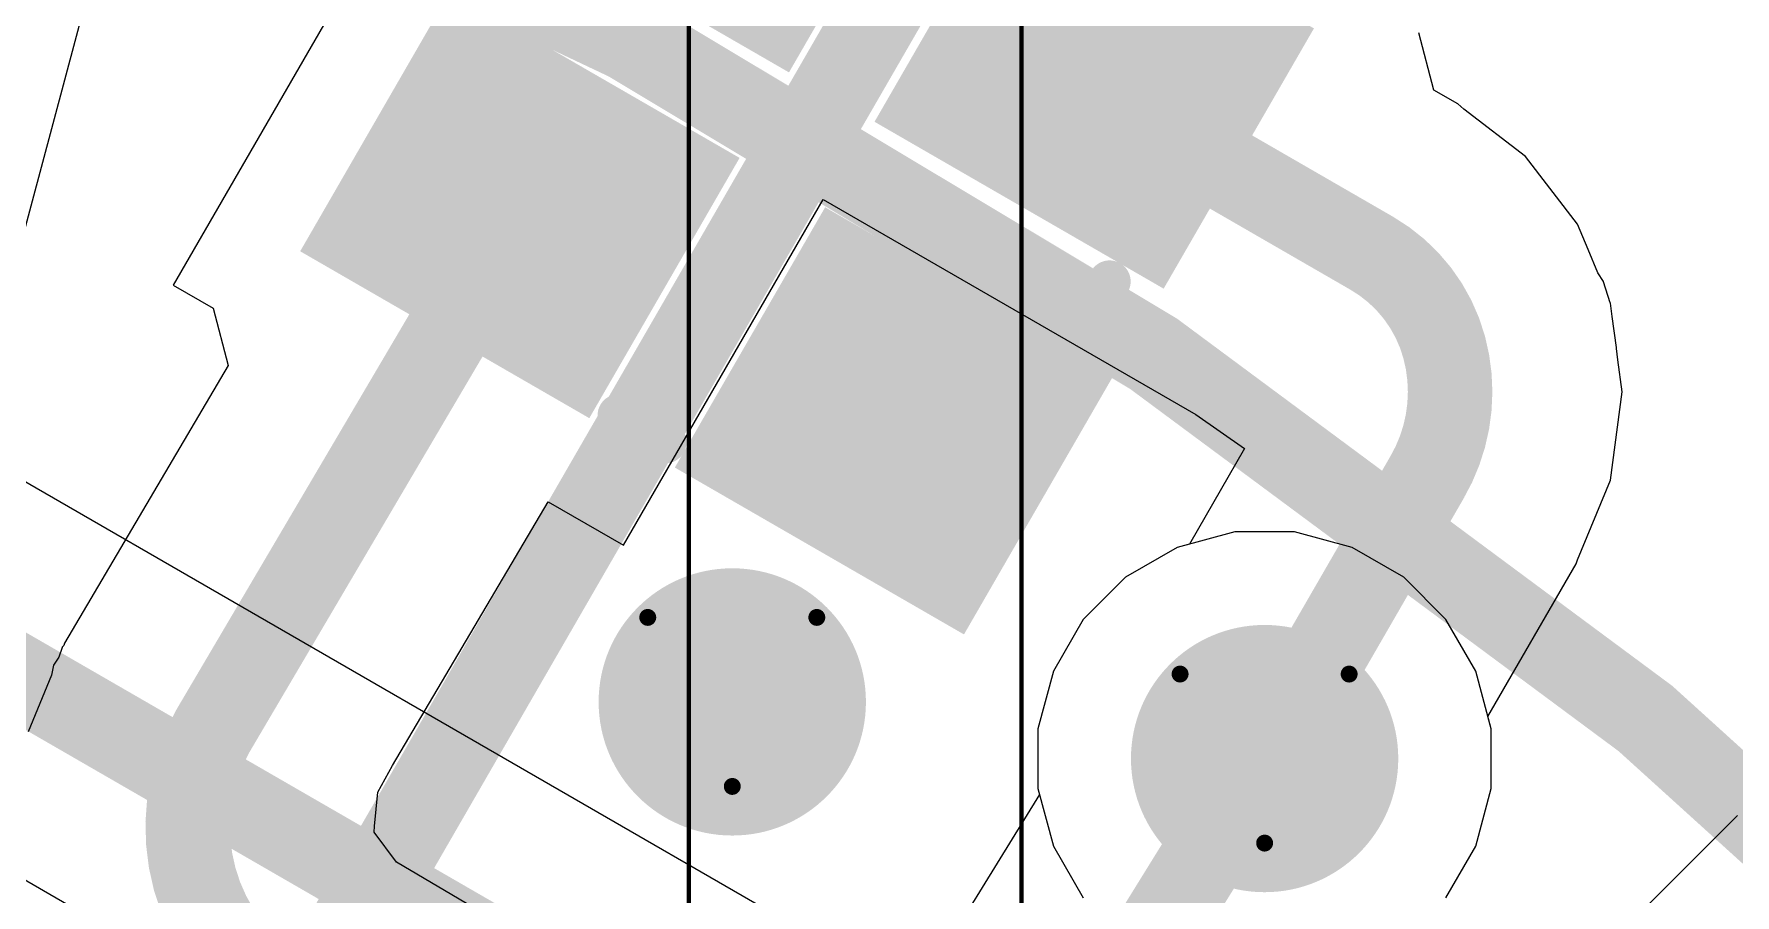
# Model space of a CAD drawing. Header units: inches. Extents: x -7 to 348, y -14 to 159.
# Drawn here: x 42.86 to 47.97, y 33.43 to 36.02 of the extents above; entities that cross this region are included whole.
import ezdxf

# ---------------------------------------------------------------- set-up
doc = ezdxf.new("R2010")
doc.units = ezdxf.units.IN
for name, color, linetype in [('Bottom Layer', 5, 'Continuous'), ('Bottom Solder', 6, 'Continuous'), ('Dimension', 6, 'Continuous'), ('Drill Drawing', 1, 'Continuous'), ('Fabrication', 76, 'Continuous'), ('Mechanical 4', 56, 'Continuous'), ('Top Layer', 1, 'Continuous'), ('Top Overlay', 2, 'Continuous'), ('Top Paste', 8, 'Continuous'), ('Top Solder', 216, 'Continuous'), ('Via Holes', 16, 'Continuous')]:
    doc.layers.add(name, color=color, linetype=linetype)

msp = doc.modelspace()

# ---------------------------------------------------------------- hatches: boundary and pattern name
at = {"layer": 'Bottom Layer'}
h = msp.add_hatch(color=5, dxfattribs=at)
edge = h.paths.add_edge_path()
edge.add_arc((44.9613, 34.0107), 0.3, 0, 360)
h = msp.add_hatch(color=5, dxfattribs=at)
edge = h.paths.add_edge_path()
edge.add_arc((46.5609, 33.8404), 0.3, 0, 360)
at = {"layer": 'Bottom Solder'}
h = msp.add_hatch(color=6, dxfattribs=at)
edge = h.paths.add_edge_path()
edge.add_arc((44.9613, 34.0107), 0.4016, 0, 360)
h = msp.add_hatch(color=6, dxfattribs=at)
edge = h.paths.add_edge_path()
edge.add_arc((46.5609, 33.8404), 0.4016, 0, 360)
at = {"layer": 'Top Layer'}
for points in [[(46.2203, 35.3915), (45.5275, 35.7915), (45.8775, 36.3977), (46.5703, 35.9977)], [(44.4945, 35.0023), (43.8017, 35.4023), (44.1517, 36.0085), (44.8445, 35.6085)], [(45.6203, 34.3523), (44.9275, 34.7523), (45.2775, 35.3585), (45.9703, 34.9585)]]:
    msp.add_hatch(color=1, dxfattribs=at).paths.add_polyline_path(points)
h = msp.add_hatch(color=1, dxfattribs=at)
edge = h.paths.add_edge_path()
edge.add_arc((44.9613, 34.0107), 0.3, 0, 360)
h = msp.add_hatch(color=1, dxfattribs=at)
edge = h.paths.add_edge_path()
edge.add_arc((46.5609, 33.8404), 0.3, 0, 360)
at = {"layer": 'Top Paste'}
for points in [[(46.2203, 35.3915), (45.5275, 35.7915), (45.8775, 36.3977), (46.5703, 35.9977)], [(44.4945, 35.0023), (43.8017, 35.4023), (44.1517, 36.0085), (44.8445, 35.6085)], [(45.6203, 34.3523), (44.9275, 34.7523), (45.2775, 35.3585), (45.9703, 34.9585)]]:
    msp.add_hatch(color=8, dxfattribs=at).paths.add_polyline_path(points)
at = {"layer": 'Top Solder'}
for points in [[(45.1317, 35.9027), (44.2629, 36.4043), (44.7145, 37.1865), (45.5833, 36.6849)], [(46.2575, 35.2527), (45.3887, 35.7543), (45.8403, 36.5365), (46.7091, 36.0349)], [(44.5317, 34.8635), (43.6629, 35.3651), (44.1145, 36.1473), (44.9833, 35.6457)], [(45.6575, 34.2135), (44.7887, 34.7151), (45.2403, 35.4973), (46.1091, 34.9957)]]:
    msp.add_hatch(color=216, dxfattribs=at).paths.add_polyline_path(points)
at = {"layer": 'Via Holes'}
h = msp.add_hatch(color=7, dxfattribs=at)
edge = h.paths.add_edge_path()
edge.add_arc((44.9613, 34.0107), 0.15, 0, 360)
h = msp.add_hatch(color=7, dxfattribs=at)
edge = h.paths.add_edge_path()
edge.add_arc((46.5609, 33.8404), 0.15, 0, 360)

# ---------------------------------------------------------------- linework, layer by layer
at = {"layer": 'Bottom Layer'}
for p, q in [((45.3656, 33.212), (42.4338, 34.9047)), ((46.4713, 34.5214), (46.2981, 34.475)), ((46.6506, 34.5214), (46.4713, 34.5214)), ((46.8238, 34.475), (46.6506, 34.5214)), ((46.2981, 34.475), (46.1428, 34.3853)), ((46.9791, 34.3853), (46.8238, 34.475)), ((46.1428, 34.3853), (46.016, 34.2585)), ((47.1059, 34.2585), (46.9791, 34.3853)), ((46.016, 34.2585), (45.9263, 34.1032)), ((47.1955, 34.1032), (47.1059, 34.2585)), ((45.9263, 34.1032), (45.8799, 33.93)), ((47.2419, 33.93), (47.1955, 34.1032)), ((41.9159, 34.0075), (44.9517, 32.2548)), ((45.8799, 33.93), (45.8799, 33.7507)), ((47.2419, 33.7507), (47.2419, 33.93)), ((45.8799, 33.7507), (45.8849, 33.7322)), ((47.1955, 33.5775), (47.2419, 33.7507)), ((45.8849, 33.7322), (45.5966, 33.2664)), ((47.1059, 33.4222), (47.1955, 33.5775))]:
    msp.add_line(p, q, dxfattribs=at)
at = {"layer": 'Bottom Layer', "const_width": 0.254}
for points in [[(42.1749, 34.4561), (45.2106, 32.7034)], [(45.9821, 32.905), (46.5609, 33.8404)]]:
    msp.add_lwpolyline(points, dxfattribs=at)
at = {"layer": 'Bottom Layer', "const_width": 0.127}
msp.add_lwpolyline([(46.4974, 33.8404, 1), (46.6244, 33.8404, 1)], format="xyb", close=True, dxfattribs=at)
at = {"layer": 'Dimension', "const_width": 0.254}
for points in [[(58.31, 19.467, 1), (13.31, 19.467, 1)], [(54.5603, 19.4669, 1), (17.0603, 19.4669, 1)]]:
    msp.add_lwpolyline(points, format="xyb", close=True, dxfattribs=at)
msp.add_lwpolyline([(22.3332, -3.8762), (47.8332, 40.2911)], dxfattribs=at)
at = {"layer": 'Drill Drawing', "const_width": 0.0508}
for points in [[(44.7073, 34.2647), (45.2153, 34.2647)], [(44.7073, 34.2647), (44.9613, 33.7567)], [(44.9613, 33.7567), (45.2153, 34.2647)], [(46.3069, 34.0944), (46.8149, 34.0944)], [(46.3069, 34.0944), (46.5609, 33.5864)], [(46.5609, 33.5864), (46.8149, 34.0944)]]:
    msp.add_lwpolyline(points, dxfattribs=at)
at = {"layer": 'Drill Drawing', "const_width": 0.0254}
for points in [[(44.6946, 34.2647, 1), (44.72, 34.2647, 1)], [(44.6946, 34.2647, 1), (44.72, 34.2647, 1)], [(45.2026, 34.2647, 1), (45.228, 34.2647, 1)], [(45.2026, 34.2647, 1), (45.228, 34.2647, 1)], [(46.2942, 34.0944, 1), (46.3196, 34.0944, 1)], [(46.2942, 34.0944, 1), (46.3196, 34.0944, 1)], [(46.8022, 34.0944, 1), (46.8276, 34.0944, 1)], [(46.8022, 34.0944, 1), (46.8276, 34.0944, 1)], [(44.9486, 33.7567, 1), (44.974, 33.7567, 1)], [(44.9486, 33.7567, 1), (44.974, 33.7567, 1)], [(46.5482, 33.5864, 1), (46.5736, 33.5864, 1)], [(46.5482, 33.5864, 1), (46.5736, 33.5864, 1)]]:
    msp.add_lwpolyline(points, format="xyb", close=True, dxfattribs=at)
at = {"layer": 'Fabrication', "const_width": 0.0127}
for points in [[(44.8304, 30.2569), (44.8304, 39.6156)], [(44.8304, 30.2569), (44.8304, 39.6156)], [(45.8304, 31.0421), (45.8304, 36.6983)], [(45.8304, 31.0421), (45.8304, 36.6983)], [(45.8304, 31.0421), (45.8304, 36.6983)], [(45.8304, 31.0421), (45.8304, 36.6983)]]:
    msp.add_lwpolyline(points, dxfattribs=at)
at = {"layer": 'Mechanical 4', "const_width": 0.0127}
for points in [[(50.811, 19.55, 1), (20.811, 19.55, 1)], [(50.811, 19.55, 1), (20.811, 19.55, 1)], [(50.811, 19.55, 1), (20.811, 19.55, 1)], [(50.811, 19.55, 1), (20.811, 19.55, 1)], [(50.8248, 19.5385, 1), (20.8248, 19.5385, 1)], [(50.8248, 19.5385, 1), (20.8248, 19.5385, 1)], [(50.8248, 19.5385, 1), (20.8248, 19.5385, 1)], [(50.8248, 19.5385, 1), (20.8248, 19.5385, 1)]]:
    msp.add_lwpolyline(points, format="xyb", close=True, dxfattribs=at)
at = {"layer": 'Top Layer'}
for p, q in [((42.6843, 34.8675), (43.2285, 36.8986)), ((43.8812, 36.3021), (43.2812, 35.2628)), ((47.0698, 35.8493), (47.0238, 36.0211)), ((47.1418, 35.8078), (47.0698, 35.8493)), ((47.1591, 35.7926), (47.1418, 35.8078)), ((47.345, 35.65), (47.1591, 35.7926)), ((47.5014, 35.4461), (47.345, 35.65)), ((44.634, 34.4818), (45.234, 35.521)), ((45.234, 35.521), (46.3544, 34.8742)), ((47.5329, 35.3702), (47.5014, 35.4461)), ((47.562, 35.2999), (47.5329, 35.3702)), ((47.5792, 35.2741), (47.562, 35.2999)), ((47.5794, 35.2737), (47.5792, 35.2741)), ((47.5994, 35.2104), (47.5794, 35.2737)), ((43.2812, 35.2628), (43.4011, 35.1936)), ((43.4011, 35.1936), (43.4464, 35.0216)), ((47.6001, 35.2088), (47.5994, 35.2104)), ((47.6053, 35.1693), (47.6001, 35.2088)), ((47.6187, 35.0759), (47.6053, 35.1693)), ((47.618, 35.0727), (47.6187, 35.0759)), ((47.6225, 35.0389), (47.618, 35.0727)), ((43.4464, 35.0216), (42.9548, 34.1871)), ((47.6351, 34.9428), (47.6225, 35.0389)), ((47.6001, 34.6767), (47.6351, 34.9428)), ((46.3544, 34.8742), (46.5009, 34.7723)), ((46.5009, 34.7723), (46.3349, 34.4848)), ((47.501, 34.4375), (47.6001, 34.6767)), ((43.9407, 33.8197), (44.4077, 34.6125)), ((44.4077, 34.6125), (44.634, 34.4818)), ((46.2981, 34.475), (46.1428, 34.3853)), ((46.3349, 34.4848), (46.2981, 34.475)), ((47.232, 33.9669), (47.4971, 34.4259)), ((47.4971, 34.4259), (47.501, 34.4375)), ((46.1428, 34.3853), (46.016, 34.2585)), ((46.016, 34.2585), (45.9263, 34.1032)), ((42.938, 34.1453), (42.9217, 34.1208)), ((42.9473, 34.1739), (42.938, 34.1453)), ((42.948, 34.1753), (42.9473, 34.1739)), ((42.9525, 34.1806), (42.948, 34.1753)), ((42.9548, 34.1871), (42.9525, 34.1806)), ((42.9158, 34.0915), (42.8451, 33.9208)), ((42.9217, 34.1208), (42.9158, 34.0915)), ((45.9263, 34.1032), (45.8799, 33.93)), ((47.2419, 33.93), (47.232, 33.9669)), ((45.8799, 33.93), (45.8799, 33.7507)), ((47.2419, 33.7507), (47.2419, 33.93)), ((43.8967, 33.7395), (43.9407, 33.8197)), ((43.8861, 33.6375), (43.8967, 33.7395)), ((45.8799, 33.7507), (45.9263, 33.5775)), ((47.1955, 33.5775), (47.2419, 33.7507)), ((43.8849, 33.6189), (43.8861, 33.6375)), ((47.9815, 33.6692), (47.133, 32.8207)), ((43.9523, 33.5291), (43.8849, 33.6189)), ((45.9263, 33.5775), (46.016, 33.4222)), ((47.1059, 33.4222), (47.1955, 33.5775)), ((44.6017, 33.1461), (43.9523, 33.5291))]:
    msp.add_line(p, q, dxfattribs=at)
for points, const_width in [([(23.9597, 38.6755, -0.53877), (58.0622, 22.8854)], 2.032), ([(46.8828, 35.3592, -0.198466), (47.1007, 35.0759)], 0.254), ([(47.1007, 35.0759, -0.200714), (47.0485, 34.6849)], 0.254), ([(43.6189, 33.1244, -0.409382), (43.3994, 33.9212)], 0.254), ([(43.4002, 33.9226, -0.002575), (43.4011, 33.9242)], 0.254)]:
    msp.add_lwpolyline(points, format="xyb", dxfattribs=dict(at, const_width=const_width))
at = {"layer": 'Top Layer', "const_width": 0.254}
for points in [[(46.0382, 35.8468), (46.8828, 35.3592)], [(44.1768, 35.2411), (44.3059, 35.4602)], [(43.4011, 33.9242), (44.1768, 35.2411)], [(46.5609, 33.8404), (47.0485, 34.6849)], [(43.3994, 33.9212), (43.4002, 33.9226)]]:
    msp.add_lwpolyline(points, dxfattribs=at)
at = {"layer": 'Top Layer', "const_width": 0.127}
for points in [[(45.9747, 35.8468, 1), (46.1017, 35.8468, 1)], [(44.2424, 35.4602, 1), (44.3694, 35.4602, 1)], [(46.8193, 35.3592, 1), (46.9463, 35.3592, 1)], [(46.8193, 35.3592, 1), (46.9463, 35.3592, 1)], [(44.1133, 35.2411, 1), (44.2403, 35.2411, 1)], [(44.1133, 35.2411, 1), (44.2403, 35.2411, 1)], [(47.0372, 35.0759, 1), (47.1642, 35.0759, 1)], [(47.0372, 35.0759, 1), (47.1642, 35.0759, 1)], [(46.985, 34.6849, 1), (47.112, 34.6849, 1)], [(46.985, 34.6849, 1), (47.112, 34.6849, 1)], [(43.3359, 33.9212, 1), (43.4629, 33.9212, 1)], [(43.3359, 33.9212, 1), (43.4629, 33.9212, 1)], [(43.3367, 33.9226, 1), (43.4637, 33.9226, 1)], [(43.3367, 33.9226, 1), (43.4637, 33.9226, 1)], [(43.3376, 33.9242, 1), (43.4646, 33.9242, 1)], [(43.3376, 33.9242, 1), (43.4646, 33.9242, 1)], [(46.4974, 33.8404, 1), (46.6244, 33.8404, 1)]]:
    msp.add_lwpolyline(points, format="xyb", close=True, dxfattribs=at)
at = {"layer": 'Top Overlay', "const_width": 0.127}
for points in [[(46.0139, 35.134), (46.0948, 35.2741)], [(44.62, 34.8721), (44.7601, 34.7912)]]:
    msp.add_lwpolyline(points, dxfattribs=at)
at = {"layer": 'Top Overlay'}
for points, const_width in [([(46.0631, 35.2741, 1), (46.1266, 35.2741, 1)], 0.0635), ([(45.9822, 35.134, 1), (46.0457, 35.134, 1)], 0.0635), ([(44.5883, 34.8721, 1), (44.6518, 34.8721, 1)], 0.0635), ([(44.7284, 34.7912, 1), (44.7919, 34.7912, 1)], 0.0635), ([(50.8104, 19.4669, 1), (20.8103, 19.4669, 1)], 0.254)]:
    msp.add_lwpolyline(points, format="xyb", close=True, dxfattribs=dict(at, const_width=const_width))

doc.saveas('drawing.dxf')
